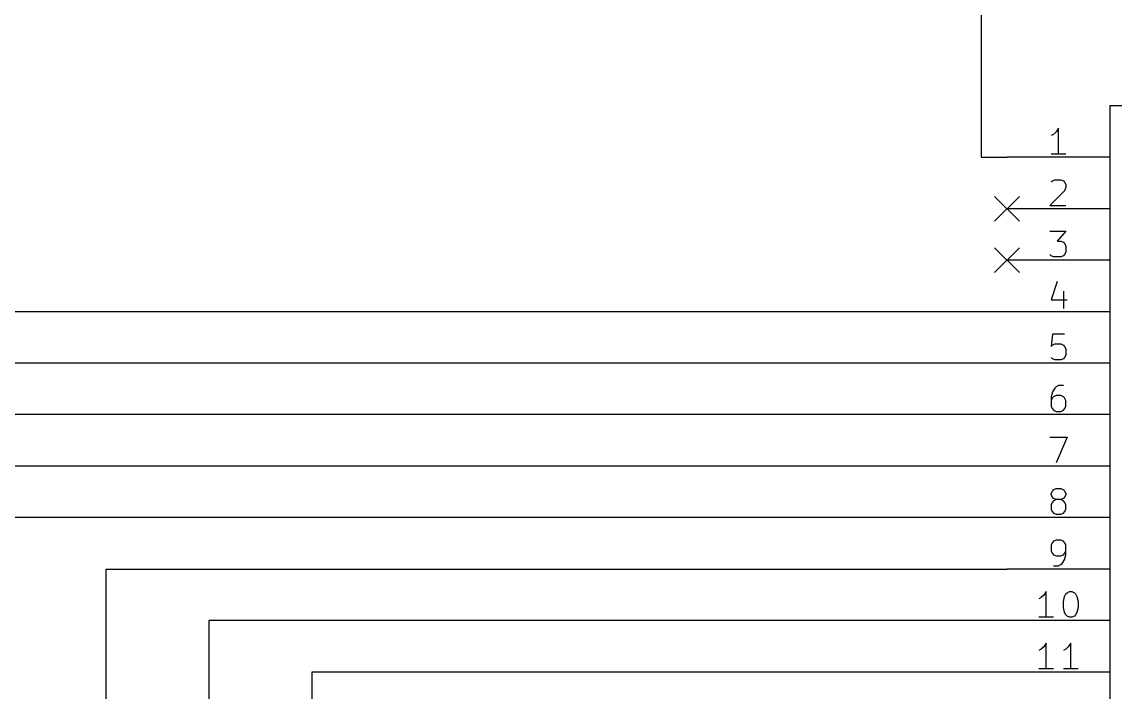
# Model space of a CAD drawing. Extents: x 0.3 to 16.3, y -11.7 to -0.2.
# Drawn here: x 2.162 to 4.285, y -5.239 to -3.937 of the extents above; entities that cross this region are included whole.
import ezdxf

# ---------------------------------------------------------------- set-up
doc = ezdxf.new("R2010")
doc.units = 0
doc.header["$MEASUREMENT"] = 0
doc.layers.add('BLACK', color=7, linetype='CONTINUOUS')

msp = doc.modelspace()

# ---------------------------------------------------------------- linework, layer by layer
at = {"layer": 'BLACK', "linetype": 'CONTINUOUS'}
for p, q in [((4.025, -3.2), (4.025, -4.2)), ((4.275, -4.1), (4.275, -5.7)), ((5.075, -4.1), (4.275, -4.1)), ((4.16547, -4.15552), (4.16071, -4.1579)), ((4.17024, -4.15076), (4.16547, -4.15552)), ((4.175, -4.14362), (4.17024, -4.15076)), ((4.175, -4.19362), (4.175, -4.14362)), ((4.025, -4.2), (4.075, -4.2)), ((4.275, -4.2), (4.075, -4.2)), ((4.18928, -4.19362), (4.16071, -4.19362)), ((4.16071, -4.24838), (4.16309, -4.246)), ((4.16309, -4.246), (4.16785, -4.24362)), ((4.16785, -4.24362), (4.17976, -4.24362)), ((4.17976, -4.24362), (4.18452, -4.246)), ((4.18452, -4.246), (4.1869, -4.24838)), ((4.1869, -4.26505), (4.15833, -4.29362)), ((4.1869, -4.24838), (4.18928, -4.25314)), ((4.18928, -4.2579), (4.1869, -4.26505)), ((4.18928, -4.25314), (4.18928, -4.2579)), ((4.051, -4.276), (4.099, -4.324)), ((4.099, -4.276), (4.051, -4.324)), ((4.275, -4.3), (4.075, -4.3)), ((4.15833, -4.29362), (4.18928, -4.29362)), ((4.15833, -4.34362), (4.18928, -4.34362)), ((4.18928, -4.34362), (4.17262, -4.36267)), ((4.17262, -4.36267), (4.17976, -4.36267)), ((4.17976, -4.36267), (4.18452, -4.36505)), ((4.18452, -4.36505), (4.1869, -4.36743)), ((4.1869, -4.36743), (4.18928, -4.37219)), ((4.18928, -4.37219), (4.18928, -4.38409)), ((4.051, -4.376), (4.099, -4.424)), ((4.099, -4.376), (4.051, -4.424)), ((4.16071, -4.39124), (4.15833, -4.38885)), ((4.16547, -4.39362), (4.16071, -4.39124)), ((4.17976, -4.39362), (4.16547, -4.39362)), ((4.18452, -4.39124), (4.17976, -4.39362)), ((4.1869, -4.38885), (4.18452, -4.39124)), ((4.18928, -4.38409), (4.1869, -4.38885)), ((4.275, -4.4), (4.075, -4.4)), ((4.17262, -4.44124), (4.16071, -4.47695)), ((4.16071, -4.47695), (4.19167, -4.47695)), ((4.18452, -4.46028), (4.18452, -4.49362)), ((4.075, -4.5), (1.275, -4.5)), ((4.275, -4.5), (4.075, -4.5)), ((4.16309, -4.54362), (4.16071, -4.56743)), ((4.1869, -4.54362), (4.16309, -4.54362)), ((4.16309, -4.56505), (4.16785, -4.56267)), ((4.16785, -4.56267), (4.17976, -4.56267)), ((4.17976, -4.56267), (4.18452, -4.56505)), ((4.16071, -4.56743), (4.16309, -4.56505)), ((4.18452, -4.56505), (4.1869, -4.56743)), ((4.1869, -4.56743), (4.18928, -4.57219)), ((4.18928, -4.58409), (4.1869, -4.58885)), ((4.18928, -4.57219), (4.18928, -4.58409)), ((4.075, -4.6), (1.525, -4.6)), ((4.275, -4.6), (4.075, -4.6)), ((4.16309, -4.59124), (4.16071, -4.58885)), ((4.16785, -4.59362), (4.16309, -4.59124)), ((4.17976, -4.59362), (4.16785, -4.59362)), ((4.18452, -4.59124), (4.17976, -4.59362)), ((4.1869, -4.58885), (4.18452, -4.59124)), ((4.16785, -4.64838), (4.16309, -4.65552)), ((4.17024, -4.646), (4.16785, -4.64838)), ((4.175, -4.64362), (4.17024, -4.646)), ((4.18452, -4.64362), (4.175, -4.64362)), ((4.16309, -4.65552), (4.16071, -4.66505)), ((4.16071, -4.66505), (4.16071, -4.68409)), ((4.16309, -4.66743), (4.16071, -4.67219)), ((4.16547, -4.66505), (4.16309, -4.66743)), ((4.17024, -4.66267), (4.16547, -4.66505)), ((4.17976, -4.66267), (4.17024, -4.66267)), ((4.18452, -4.66505), (4.17976, -4.66267)), ((4.1869, -4.66743), (4.18452, -4.66505)), ((4.18928, -4.67219), (4.1869, -4.66743)), ((4.16071, -4.68409), (4.16309, -4.68885)), ((4.16309, -4.68885), (4.16547, -4.69124)), ((4.16547, -4.69124), (4.17024, -4.69362)), ((4.17976, -4.69362), (4.18452, -4.69124)), ((4.18452, -4.69124), (4.1869, -4.68885)), ((4.1869, -4.68885), (4.18928, -4.68409)), ((4.18928, -4.68409), (4.18928, -4.67219)), ((4.075, -4.7), (1.725, -4.7)), ((4.275, -4.7), (4.075, -4.7)), ((4.17024, -4.69362), (4.17976, -4.69362)), ((4.15833, -4.74362), (4.19167, -4.74362)), ((4.19167, -4.74362), (4.17024, -4.79362)), ((4.075, -4.8), (1.925, -4.8)), ((4.275, -4.8), (4.075, -4.8)), ((4.16071, -4.85314), (4.16309, -4.84838)), ((4.16071, -4.85552), (4.16071, -4.85314)), ((4.16309, -4.86028), (4.16071, -4.85552)), ((4.16309, -4.84838), (4.16547, -4.846)), ((4.16547, -4.86267), (4.16309, -4.86028)), ((4.16547, -4.846), (4.17024, -4.84362)), ((4.17024, -4.84362), (4.17976, -4.84362)), ((4.17976, -4.84362), (4.18452, -4.846)), ((4.18452, -4.846), (4.1869, -4.84838)), ((4.1869, -4.86028), (4.18452, -4.86267)), ((4.1869, -4.84838), (4.18928, -4.85314)), ((4.18928, -4.85552), (4.1869, -4.86028)), ((4.18928, -4.85314), (4.18928, -4.85552)), ((4.16309, -4.86981), (4.16071, -4.87457)), ((4.16071, -4.87457), (4.16071, -4.88409)), ((4.16547, -4.86743), (4.16309, -4.86981)), ((4.17024, -4.86505), (4.16547, -4.86267)), ((4.17024, -4.86505), (4.16547, -4.86743)), ((4.17976, -4.86505), (4.17024, -4.86505)), ((4.18452, -4.86267), (4.17976, -4.86505)), ((4.18452, -4.86743), (4.17976, -4.86505)), ((4.1869, -4.86981), (4.18452, -4.86743)), ((4.18928, -4.87457), (4.1869, -4.86981)), ((4.18928, -4.88409), (4.18928, -4.87457)), ((4.075, -4.9), (2.125, -4.9)), ((4.275, -4.9), (4.075, -4.9)), ((4.16071, -4.88409), (4.16309, -4.88885)), ((4.16309, -4.88885), (4.16547, -4.89124)), ((4.16547, -4.89124), (4.17024, -4.89362)), ((4.17024, -4.89362), (4.17976, -4.89362)), ((4.17976, -4.89362), (4.18452, -4.89124)), ((4.18452, -4.89124), (4.1869, -4.88885)), ((4.1869, -4.88885), (4.18928, -4.88409)), ((4.16547, -4.946), (4.16309, -4.94838)), ((4.17024, -4.94362), (4.16547, -4.946)), ((4.17976, -4.94362), (4.17024, -4.94362)), ((4.18452, -4.946), (4.17976, -4.94362)), ((4.1869, -4.94838), (4.18452, -4.946)), ((4.16309, -4.94838), (4.16071, -4.95314)), ((4.16071, -4.95314), (4.16071, -4.96505)), ((4.16071, -4.96505), (4.16309, -4.96981)), ((4.18928, -4.95314), (4.1869, -4.94838)), ((4.1869, -4.96981), (4.18928, -4.96505)), ((4.18928, -4.97219), (4.18928, -4.95314)), ((4.16309, -4.96981), (4.16547, -4.97219)), ((4.16547, -4.97219), (4.17024, -4.97457)), ((4.17024, -4.97457), (4.17976, -4.97457)), ((4.17976, -4.97457), (4.18452, -4.97219)), ((4.17976, -4.99124), (4.18214, -4.98885)), ((4.18214, -4.98885), (4.1869, -4.98171)), ((4.18452, -4.97219), (4.1869, -4.96981)), ((4.1869, -4.98171), (4.18928, -4.97219)), ((2.325, -5), (2.325, -7)), ((2.325, -5), (4.075, -5)), ((4.275, -5), (4.075, -5)), ((4.16547, -4.99362), (4.175, -4.99362)), ((4.175, -4.99362), (4.17976, -4.99124)), ((4.14643, -5.05076), (4.14167, -5.05552)), ((4.15119, -5.04362), (4.14643, -5.05076)), ((4.15119, -5.09362), (4.15119, -5.04362)), ((4.18452, -5.06267), (4.1869, -5.05314)), ((4.1869, -5.05314), (4.18928, -5.04838)), ((4.18928, -5.04838), (4.19167, -5.046)), ((4.19167, -5.046), (4.19643, -5.04362)), ((4.19643, -5.04362), (4.20119, -5.04362)), ((4.20119, -5.04362), (4.20595, -5.046)), ((4.20595, -5.046), (4.20833, -5.04838)), ((4.20833, -5.04838), (4.21071, -5.05314)), ((4.21071, -5.05314), (4.21309, -5.06267)), ((4.14167, -5.05552), (4.1369, -5.0579)), ((4.18452, -5.07457), (4.18452, -5.06267)), ((4.21309, -5.06267), (4.21309, -5.07457)), ((4.16547, -5.09362), (4.1369, -5.09362)), ((4.1869, -5.08409), (4.18452, -5.07457)), ((4.18928, -5.08885), (4.1869, -5.08409)), ((4.19167, -5.09124), (4.18928, -5.08885)), ((4.19643, -5.09362), (4.19167, -5.09124)), ((4.20119, -5.09362), (4.19643, -5.09362)), ((4.20595, -5.09124), (4.20119, -5.09362)), ((4.20833, -5.08885), (4.20595, -5.09124)), ((4.21071, -5.08409), (4.20833, -5.08885)), ((4.21309, -5.07457), (4.21071, -5.08409)), ((2.525, -5.1), (2.525, -7)), ((4.075, -5.1), (2.525, -5.1)), ((4.275, -5.1), (4.075, -5.1)), ((4.14167, -5.15552), (4.1369, -5.1579)), ((4.14643, -5.15076), (4.14167, -5.15552)), ((4.15119, -5.14362), (4.14643, -5.15076)), ((4.15119, -5.19362), (4.15119, -5.14362)), ((4.18928, -5.15552), (4.18452, -5.1579)), ((4.19405, -5.15076), (4.18928, -5.15552)), ((4.19881, -5.14362), (4.19405, -5.15076)), ((4.19881, -5.19362), (4.19881, -5.14362)), ((2.725, -5.2), (2.725, -7)), ((4.075, -5.2), (2.725, -5.2)), ((4.275, -5.2), (4.075, -5.2)), ((4.16547, -5.19362), (4.1369, -5.19362)), ((4.21309, -5.19362), (4.18452, -5.19362))]:
    msp.add_line(p, q, dxfattribs=at)

doc.saveas('drawing.dxf')
